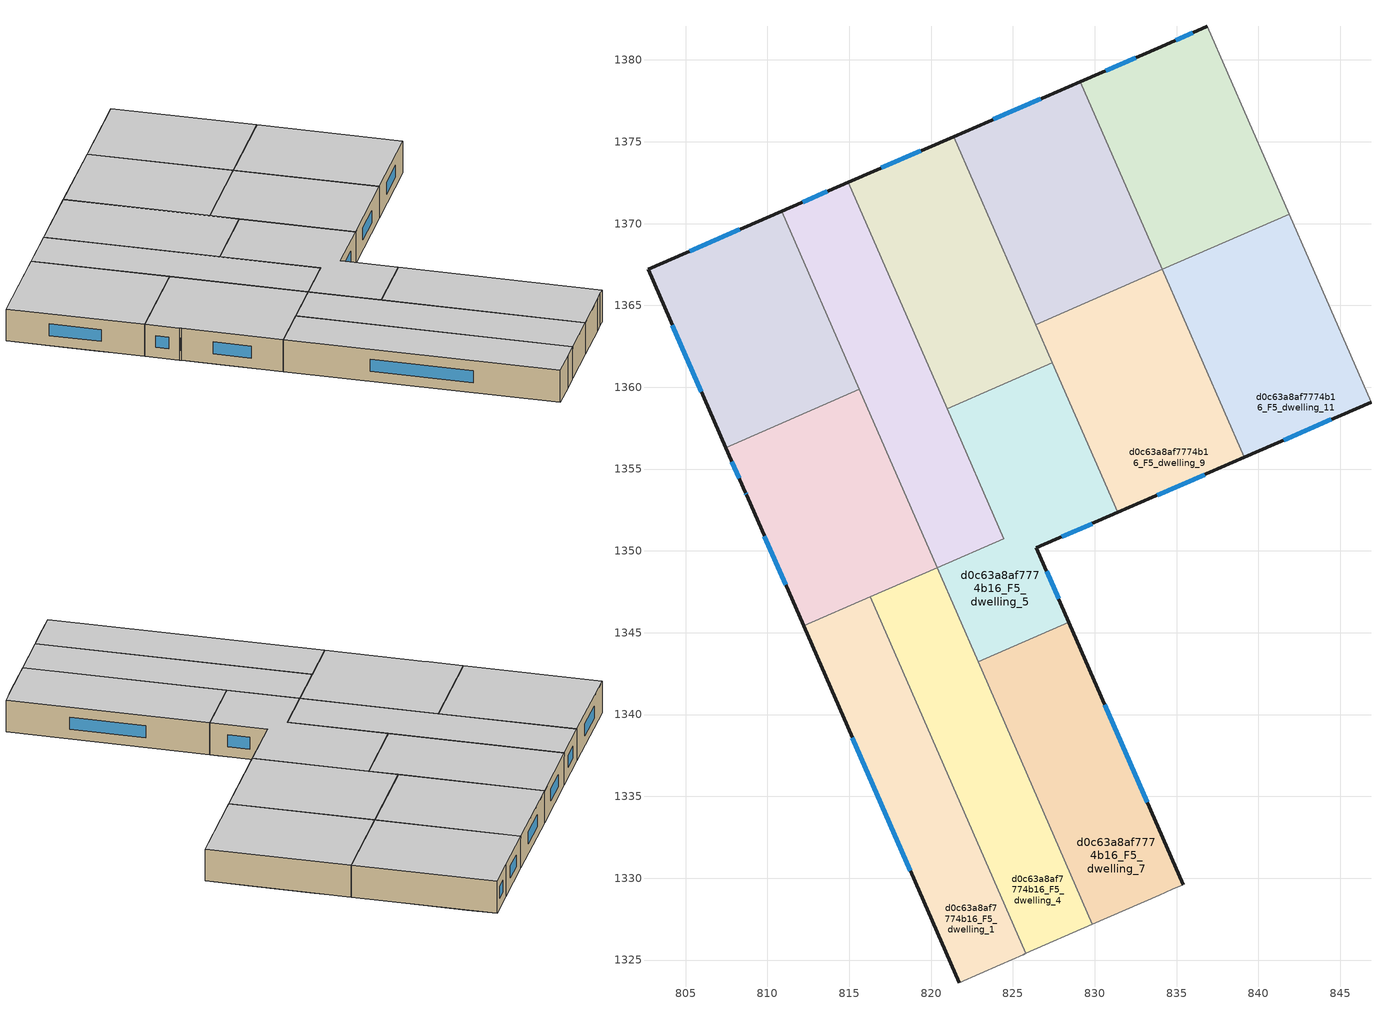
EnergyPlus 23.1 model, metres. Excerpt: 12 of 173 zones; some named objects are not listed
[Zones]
d0c63a8af7774b16_F5_dwelling_0
 floor to d0c63a8af7774b16_F4_dwelling_24 (EU_floor_Construction): 810.86,1370.76 811.92,1368.34 803.76,1364.78 802.7,1367.21 z15
 floor to d0c63a8af7774b16_F4_dwelling_22 (EU_floor_Construction): 812.97,1365.94 814.01,1363.53 805.86,1359.98 804.81,1362.38 z15
 floor to d0c63a8af7774b16_F4_dwelling_21 (EU_floor_Construction): 814.01,1363.53 815.06,1361.13 806.9,1357.58 805.86,1359.98 z15
 floor to d0c63a8af7774b16_F4_dwelling_23 (EU_floor_Construction): 811.92,1368.34 812.97,1365.94 804.81,1362.38 803.76,1364.78 z15
 floor to d0c63a8af7774b16_F4_dwelling_20 (EU_floor_Construction): 815.06,1361.13 815.61,1359.87 807.45,1356.31 806.9,1357.58 z15
 wall outside (EU_wall_Construction): 810.86,1370.76 802.7,1367.21 807.45,1356.31 z15:18
 wall to d0c63a8af7774b16_F5_dwelling_2 (EU_wall_Construction): 807.45,1356.31 815.61,1359.87 z15:18
 wall to d0c63a8af7774b16_F5_dwelling_3 (EU_wall_Construction): 815.61,1359.87 810.86,1370.76 z15:18
 window (EU_Window_Construction): 804.19,1363.8 805.96,1359.73 / 808.3,1369.65 805.26,1368.33 z15.94:17.06
 ceiling to d0c63a8af7774b16_F6_dwelling_0 (EU_floor_Construction): 815.61,1359.87 810.86,1370.76 802.7,1367.21 807.45,1356.31 z18
d0c63a8af7774b16_F5_dwelling_1
 floor to d0c63a8af7774b16_F4_dwelling_12 (EU_floor_Construction): 823.17,1331.39 825.78,1325.4 825.64,1325.34 824.22,1324.71 821.71,1323.62 819.09,1329.62 z15
 floor to d0c63a8af7774b16_F4_dwelling_14 (EU_floor_Construction): 818.51,1342.08 820.86,1336.69 816.78,1334.92 814.43,1340.31 z15
 floor to d0c63a8af7774b16_F4_dwelling_13 (EU_floor_Construction): 820.86,1336.69 823.17,1331.39 819.09,1329.62 816.78,1334.92 z15
 floor to d0c63a8af7774b16_F4_dwelling_15 (EU_floor_Construction): 816.28,1347.19 818.51,1342.08 814.43,1340.31 812.2,1345.42 z15
 wall outside (EU_wall_Construction): 812.2,1345.42 821.71,1323.62 z15:18
 wall adiabatic (EU_wall_Construction): 821.71,1323.62 824.22,1324.71 825.64,1325.34 825.78,1325.4 z15:18
 wall to d0c63a8af7774b16_F5_dwelling_2 (EU_wall_Construction): 816.28,1347.19 812.2,1345.42 z15:18
 wall to d0c63a8af7774b16_F5_dwelling_4 (EU_wall_Construction): 825.78,1325.4 816.28,1347.19 z15:18
 window (EU_Window_Construction): 815.18,1338.58 818.73,1330.45 z15.94:17.06
 ceiling to d0c63a8af7774b16_F6_dwelling_1 (EU_floor_Construction): 825.64,1325.34 825.78,1325.4 816.28,1347.19 812.2,1345.42 821.71,1323.62 824.22,1324.71 z18
d0c63a8af7774b16_F5_dwelling_10
 floor adiabatic (EU_floor_Construction): 838.95,1377.27 840,1374.86 832.26,1371.49 831.21,1373.89 z15; 841.05,1372.46 841.87,1370.57 834.13,1367.2 833.31,1369.09 z15
 floor to d0c63a8af7774b16_F4_dwelling_23 (EU_floor_Construction): 837.91,1379.67 838.95,1377.27 831.21,1373.89 830.16,1376.29 z15
 floor to d0c63a8af7774b16_F4_dwelling_21 (EU_floor_Construction): 840,1374.86 841.05,1372.46 833.31,1369.09 832.26,1371.49 z15
 floor to d0c63a8af7774b16_F4_dwelling_24 (EU_floor_Construction): 836.87,1382.05 837.91,1379.67 830.16,1376.29 829.12,1378.68 834.05,1380.82 z15
 wall outside (EU_wall_Construction): 836.87,1382.05 834.05,1380.82 829.12,1378.68 z15:18
 wall to d0c63a8af7774b16_F5_dwelling_11 (EU_wall_Construction): 834.13,1367.2 841.87,1370.57 z15:18
 wall to d0c63a8af7774b16_F5_dwelling_8 (EU_wall_Construction): 829.12,1378.68 834.13,1367.2 z15:18
 wall to d0c63a8af7774b16_F5_dwelling_12 (EU_wall_Construction): 841.87,1370.57 836.87,1382.05 z15:18
 window (EU_Window_Construction): 832.51,1380.15 830.67,1379.35 / 835.98,1381.67 834.93,1381.2 z15.94:17.06
 ceiling to d0c63a8af7774b16_F6_dwelling_10 (EU_floor_Construction): 841.87,1370.57 836.87,1382.05 834.05,1380.82 829.12,1378.68 834.13,1367.2 z18
d0c63a8af7774b16_F5_dwelling_11
 floor adiabatic (EU_floor_Construction): 845.42,1362.44 846.88,1359.09 839.13,1355.72 837.68,1359.06 z15; 841.87,1370.57 842.1,1370.06 834.35,1366.68 834.13,1367.2 z15
 floor to d0c63a8af7774b16_F4_dwelling_17 (EU_floor_Construction): 844.19,1365.25 845.42,1362.44 837.68,1359.06 836.45,1361.88 z15
 floor to d0c63a8af7774b16_F4_dwelling_19 (EU_floor_Construction): 842.1,1370.06 843.14,1367.66 835.4,1364.28 834.35,1366.68 z15
 floor to d0c63a8af7774b16_F4_dwelling_18 (EU_floor_Construction): 843.14,1367.66 844.19,1365.25 836.45,1361.88 835.4,1364.28 z15
 wall outside (EU_wall_Construction): 839.13,1355.72 846.88,1359.09 z15:18
 wall to d0c63a8af7774b16_F5_dwelling_9 (EU_wall_Construction): 834.13,1367.2 839.13,1355.72 z15:18
 wall to d0c63a8af7774b16_F5_dwelling_13 (EU_wall_Construction): 846.88,1359.09 841.87,1370.57 z15:18
 window (EU_Window_Construction): 841.56,1356.78 844.45,1358.03 z15.94:17.06
 ceiling to d0c63a8af7774b16_F6_dwelling_11 (EU_floor_Construction): 846.88,1359.09 841.87,1370.57 834.13,1367.2 839.13,1355.72 z18
d0c63a8af7774b16_F5_dwelling_2
 floor to d0c63a8af7774b16_F4_dwelling_17 (EU_floor_Construction): 818.2,1353.92 819.43,1351.11 811.27,1347.55 810.05,1350.37 z15
 floor to d0c63a8af7774b16_F4_dwelling_18 (EU_floor_Construction): 817.16,1356.33 818.2,1353.92 810.05,1350.37 809,1352.77 z15
 floor to d0c63a8af7774b16_F4_dwelling_19 (EU_floor_Construction): 816.11,1358.73 817.16,1356.33 809,1352.77 808.72,1353.41 808.65,1353.58 807.95,1355.17 z15
 floor to d0c63a8af7774b16_F4_dwelling_15 (EU_floor_Construction): 820.3,1349.12 820.36,1348.97 812.2,1345.42 812.14,1345.56 z15
 floor adiabatic (EU_floor_Construction): 819.43,1351.11 820.3,1349.12 812.14,1345.56 810.05,1350.37 811.27,1347.55 z15
 floor to d0c63a8af7774b16_F4_dwelling_20 (EU_floor_Construction): 815.61,1359.87 816.11,1358.73 807.95,1355.17 807.45,1356.31 z15
 wall outside (EU_wall_Construction): 807.45,1356.31 808.65,1353.58 808.72,1353.41 812.2,1345.42 z15:18
 wall to d0c63a8af7774b16_F5_dwelling_3 (EU_wall_Construction): 816.28,1347.19 820.36,1348.97 815.61,1359.87 z15:18
 window (EU_Window_Construction): 809.81,1350.9 811.11,1347.92 / 808.67,1353.53 808.7,1353.46 / 807.83,1355.46 808.27,1354.44 z15.94:17.06
 ceiling to d0c63a8af7774b16_F6_dwelling_2 (EU_floor_Construction): 820.36,1348.97 815.61,1359.87 807.45,1356.31 808.65,1353.58 808.72,1353.41 812.2,1345.42 z18
d0c63a8af7774b16_F5_dwelling_3
 floor to d0c63a8af7774b16_F4_dwelling_21 (EU_floor_Construction): 818.09,1365.31 819.14,1362.91 815.06,1361.13 814.01,1363.53 z15
 floor to d0c63a8af7774b16_F4_dwelling_17 (EU_floor_Construction): 822.28,1355.7 823.51,1352.89 819.43,1351.11 818.2,1353.92 z15
 floor to d0c63a8af7774b16_F4_dwelling_24 (EU_floor_Construction): 814.95,1372.53 816,1370.12 811.92,1368.34 810.86,1370.76 z15
 floor to d0c63a8af7774b16_F4_dwelling_18 (EU_floor_Construction): 821.24,1358.1 822.28,1355.7 818.2,1353.92 817.16,1356.33 z15
 floor to d0c63a8af7774b16_F4_dwelling_23 (EU_floor_Construction): 816,1370.12 817.05,1367.72 812.97,1365.94 811.92,1368.34 z15
 floor to d0c63a8af7774b16_F4_dwelling_19 (EU_floor_Construction): 820.19,1360.51 821.24,1358.1 817.16,1356.33 816.11,1358.73 z15
 floor to d0c63a8af7774b16_F4_dwelling_22 (EU_floor_Construction): 817.05,1367.72 818.09,1365.31 814.01,1363.53 812.97,1365.94 z15
 floor to d0c63a8af7774b16_F4_dwelling_15 (EU_floor_Construction): 824.38,1350.9 824.44,1350.75 820.36,1348.97 820.3,1349.12 z15
 floor to d0c63a8af7774b16_F4_dwelling_20 (EU_floor_Construction): 819.14,1362.91 820.19,1360.51 816.11,1358.73 815.06,1361.13 z15
 floor to d0c63a8af7774b16_F4_dwelling_16 (EU_floor_Construction): 823.51,1352.89 824.38,1350.9 820.3,1349.12 819.43,1351.11 z15
 wall outside (EU_wall_Construction): 814.95,1372.53 810.86,1370.76 z15:18
 wall to d0c63a8af7774b16_F5_dwelling_6 (EU_wall_Construction): 820.98,1358.69 814.95,1372.53 z15:18
 wall to d0c63a8af7774b16_F5_dwelling_5 (EU_wall_Construction): 820.36,1348.97 824.44,1350.75 820.98,1358.69 z15:18
 wall to d0c63a8af7774b16_F5_dwelling_4 (EU_wall_Construction): 816.28,1347.19 820.36,1348.97 z15:18
 window (EU_Window_Construction): 813.67,1371.97 812.14,1371.31 z15.94:17.06
 ceiling to d0c63a8af7774b16_F6_dwelling_3 (EU_floor_Construction): 824.44,1350.75 814.95,1372.53 810.86,1370.76 820.36,1348.97 z18
d0c63a8af7774b16_F5_dwelling_4
 floor to d0c63a8af7774b16_F4_dwelling_14 (EU_floor_Construction): 822.59,1343.86 824.94,1338.47 820.86,1336.69 818.51,1342.08 z15
 floor to d0c63a8af7774b16_F4_dwelling_13 (EU_floor_Construction): 824.94,1338.47 827.25,1333.17 823.17,1331.39 820.86,1336.69 z15
 floor to d0c63a8af7774b16_F4_dwelling_15 (EU_floor_Construction): 820.36,1348.97 822.59,1343.86 818.51,1342.08 816.28,1347.19 z15
 floor to d0c63a8af7774b16_F4_dwelling_12 (EU_floor_Construction): 827.25,1333.17 829.86,1327.19 825.78,1325.4 823.17,1331.39 z15
 wall adiabatic (EU_wall_Construction): 825.78,1325.4 829.86,1327.19 z15:18
 wall to d0c63a8af7774b16_F5_dwelling_7 (EU_wall_Construction): 829.86,1327.19 822.87,1343.22 z15:18
 wall to d0c63a8af7774b16_F5_dwelling_5 (EU_wall_Construction): 822.87,1343.22 820.36,1348.97 z15:18
 ceiling to d0c63a8af7774b16_F6_dwelling_4 (EU_floor_Construction): 829.86,1327.19 820.36,1348.97 816.28,1347.19 825.78,1325.4 z18
d0c63a8af7774b16_F5_dwelling_5
 floor to d0c63a8af7774b16_F4_dwelling_15 (EU_floor_Construction): 825.85,1351.54 828.14,1346.28 822.59,1343.86 820.36,1348.97 824.44,1350.75 824.38,1350.9 z15
 floor to d0c63a8af7774b16_F4_dwelling_14 (EU_floor_Construction): 828.14,1346.28 828.42,1345.64 822.87,1343.22 822.59,1343.86 z15
 floor to d0c63a8af7774b16_F4_dwelling_18 (EU_floor_Construction): 827.66,1360.91 828.71,1358.5 822.28,1355.7 821.24,1358.1 z15
 floor to d0c63a8af7774b16_F4_dwelling_19 (EU_floor_Construction): 827.41,1361.49 827.66,1360.91 821.24,1358.1 820.98,1358.69 z15
 floor to d0c63a8af7774b16_F4_dwelling_16 (EU_floor_Construction): 829.94,1355.69 831.39,1352.35 826.43,1350.19 825.85,1351.54 824.38,1350.9 823.51,1352.89 z15
 floor to d0c63a8af7774b16_F4_dwelling_17 (EU_floor_Construction): 828.71,1358.5 829.94,1355.69 823.51,1352.89 822.28,1355.7 z15
 wall outside (EU_wall_Construction): 828.42,1345.64 826.43,1350.19 831.39,1352.35 z15:18
 wall to d0c63a8af7774b16_F5_dwelling_6 (EU_wall_Construction): 827.41,1361.49 820.98,1358.69 z15:18
 wall to d0c63a8af7774b16_F5_dwelling_7 (EU_wall_Construction): 822.87,1343.22 828.42,1345.64 z15:18
 wall to d0c63a8af7774b16_F5_dwelling_9 (EU_wall_Construction): 831.39,1352.35 827.41,1361.49 z15:18
 window (EU_Window_Construction): 827.99,1350.87 829.84,1351.67 / 827.8,1347.06 827.05,1348.76 z15.94:17.06
 ceiling to d0c63a8af7774b16_F6_dwelling_5 (EU_floor_Construction): 828.42,1345.64 826.43,1350.19 831.39,1352.35 827.41,1361.49 820.98,1358.69 824.44,1350.75 820.36,1348.97 822.87,1343.22 z18
d0c63a8af7774b16_F5_dwelling_6
 floor to d0c63a8af7774b16_F4_dwelling_19 (EU_floor_Construction): 826.61,1363.31 827.41,1361.49 820.98,1358.69 820.19,1360.51 z15
 floor to d0c63a8af7774b16_F4_dwelling_20 (EU_floor_Construction): 825.57,1365.71 826.61,1363.31 820.19,1360.51 819.14,1362.91 z15
 floor to d0c63a8af7774b16_F4_dwelling_24 (EU_floor_Construction): 821.38,1375.32 822.42,1372.92 816,1370.12 814.95,1372.53 z15
 floor to d0c63a8af7774b16_F4_dwelling_23 (EU_floor_Construction): 822.42,1372.92 823.47,1370.52 817.05,1367.72 816,1370.12 z15
 floor to d0c63a8af7774b16_F4_dwelling_22 (EU_floor_Construction): 823.47,1370.52 824.52,1368.11 818.09,1365.31 817.05,1367.72 z15
 floor to d0c63a8af7774b16_F4_dwelling_21 (EU_floor_Construction): 824.52,1368.11 825.57,1365.71 819.14,1362.91 818.09,1365.31 z15
 wall outside (EU_wall_Construction): 821.38,1375.32 814.95,1372.53 z15:18
 wall to d0c63a8af7774b16_F5_dwelling_8 (EU_wall_Construction): 826.39,1363.83 821.38,1375.32 z15:18
 wall to d0c63a8af7774b16_F5_dwelling_9 (EU_wall_Construction): 827.41,1361.49 826.39,1363.83 z15:18
 window (EU_Window_Construction): 819.36,1374.44 816.96,1373.4 z15.94:17.06
 ceiling to d0c63a8af7774b16_F6_dwelling_6 (EU_floor_Construction): 827.41,1361.49 821.38,1375.32 814.95,1372.53 820.98,1358.69 z18
d0c63a8af7774b16_F5_dwelling_7
 floor to d0c63a8af7774b16_F4_dwelling_13 (EU_floor_Construction): 830.48,1340.89 832.79,1335.59 827.25,1333.17 824.94,1338.47 z15
 floor to d0c63a8af7774b16_F4_dwelling_12 (EU_floor_Construction): 832.79,1335.59 835.4,1329.61 834.72,1329.32 834.05,1329.02 829.86,1327.19 827.25,1333.17 z15
 floor to d0c63a8af7774b16_F4_dwelling_14 (EU_floor_Construction): 828.42,1345.64 830.48,1340.89 824.94,1338.47 822.87,1343.22 z15
 wall outside (EU_wall_Construction): 835.4,1329.61 828.42,1345.64 z15:18
 wall adiabatic (EU_wall_Construction): 829.86,1327.19 833.94,1328.97 834.72,1329.32 835.4,1329.61 z15:18
 window (EU_Window_Construction): 833.21,1334.63 830.61,1340.61 z15.94:17.06
 ceiling to d0c63a8af7774b16_F6_dwelling_7 (EU_floor_Construction): 834.72,1329.32 835.4,1329.61 828.42,1345.64 822.87,1343.22 829.86,1327.19 833.94,1328.97 z18
d0c63a8af7774b16_F5_dwelling_8
 floor to d0c63a8af7774b16_F4_dwelling_20 (EU_floor_Construction): 833.31,1369.09 834.13,1367.2 826.39,1363.83 825.57,1365.71 z15
 floor to d0c63a8af7774b16_F4_dwelling_24 (EU_floor_Construction): 829.12,1378.68 830.16,1376.29 822.42,1372.92 821.38,1375.32 z15
 floor adiabatic (EU_floor_Construction): 832.26,1371.49 833.31,1369.09 825.57,1365.71 824.52,1368.11 z15
 floor to d0c63a8af7774b16_F4_dwelling_22 (EU_floor_Construction): 831.21,1373.89 832.26,1371.49 824.52,1368.11 823.47,1370.52 z15
 floor to d0c63a8af7774b16_F4_dwelling_23 (EU_floor_Construction): 830.16,1376.29 831.21,1373.89 823.47,1370.52 822.42,1372.92 z15
 wall outside (EU_wall_Construction): 829.12,1378.68 821.38,1375.32 z15:18
 wall to d0c63a8af7774b16_F5_dwelling_9 (EU_wall_Construction): 826.39,1363.83 834.13,1367.2 z15:18
 window (EU_Window_Construction): 826.69,1377.63 823.81,1376.37 z15.94:17.06
 ceiling to d0c63a8af7774b16_F6_dwelling_8 (EU_floor_Construction): 834.13,1367.2 829.12,1378.68 821.38,1375.32 826.39,1363.83 z18
d0c63a8af7774b16_F5_dwelling_9
 floor to d0c63a8af7774b16_F4_dwelling_18 (EU_floor_Construction): 835.4,1364.28 836.45,1361.88 828.71,1358.5 827.66,1360.91 z15
 floor to d0c63a8af7774b16_F4_dwelling_19 (EU_floor_Construction): 834.35,1366.68 835.4,1364.28 827.66,1360.91 826.61,1363.31 z15
 floor to d0c63a8af7774b16_F4_dwelling_16 (EU_floor_Construction): 837.68,1359.06 839.13,1355.72 831.39,1352.35 829.94,1355.69 z15
 floor to d0c63a8af7774b16_F4_dwelling_20 (EU_floor_Construction): 834.13,1367.2 834.35,1366.68 826.61,1363.31 826.39,1363.83 z15
 floor to d0c63a8af7774b16_F4_dwelling_17 (EU_floor_Construction): 836.45,1361.88 837.68,1359.06 829.94,1355.69 828.71,1358.5 z15
 wall outside (EU_wall_Construction): 831.39,1352.35 839.13,1355.72 z15:18
 window (EU_Window_Construction): 833.82,1353.41 836.71,1354.66 z15.94:17.06
 ceiling to d0c63a8af7774b16_F6_dwelling_9 (EU_floor_Construction): 839.13,1355.72 834.13,1367.2 826.39,1363.83 831.39,1352.35 z18
[Building]
EU S2 Campaign: North Axis=0; Terrain=City; Solar Distribution=FullExterior
[Site:Location]
Vienna: Latitude=48; Longitude=16.5; Time Zone=1; Elevation=183
[SizingPeriod:WeatherFileDays]
AnnualSizingPeriod: Begin Month=1; Begin Day of Month=1; End Month=12; End Day of Month=31; Day of Week for Start Day=Monday; Use Weather File Daylight Saving Period=No; Use Weather File Rain and Snow Indicators=No
[MATERIAL]
EU_InternalMass_Material: Roughness=MediumRough; Thickness=0.1; Conductivity=1; Density=1800; Specific Heat=900; Thermal Absorptance=0.9; Solar Absorptance=0.7; Visible Absorptance=0.7
[MATERIAL:NOMASS] Roughness=MediumRough; Thermal Absorptance=0.9; Solar Absorptance=0.7; Visible Absorptance=0.7
Name | Thermal Resistance
EU_wall_NoMass | 0.914258
EU_floor_NoMass | 1.09711
[WINDOWMATERIAL:SIMPLEGLAZINGSYSTEM]
EU_Window_SimpleGlazing: UFactor=2.09642; Solar Heat Gain Coefficient=0.65; Visible Transmittance=0.65
[CONSTRUCTION]
EU_wall_Construction: EU_wall_NoMass
EU_floor_Construction: EU_floor_NoMass
EU_Window_Construction: EU_Window_SimpleGlazing
EU_InternalMass_Construction: EU_InternalMass_Material
[ZONE] Type=1; Multiplier=1; Ceiling Height=autocalculate; Floor Area=autocalculate; Part of Total Floor Area=Yes
Name | Volume
d0c63a8af7774b16_F5_dwelling_0 | 317.319
d0c63a8af7774b16_F5_dwelling_1 | 317.268
d0c63a8af7774b16_F5_dwelling_10 | 317.333
d0c63a8af7774b16_F5_dwelling_11 | 317.307
d0c63a8af7774b16_F5_dwelling_2; d0c63a8af7774b16_F5_dwelling_9 | 317.306
d0c63a8af7774b16_F5_dwelling_3 | 317.279
d0c63a8af7774b16_F5_dwelling_4; d0c63a8af7774b16_F5_dwelling_7 | 317.325
d0c63a8af7774b16_F5_dwelling_5 | 317.314
d0c63a8af7774b16_F5_dwelling_6 | 317.303
d0c63a8af7774b16_F5_dwelling_8 | 317.3
[INTERNALMASS] Construction=EU_InternalMass_Construction
Name | Zone or ZoneList | Surface Area
d0c63a8af7774b16_F5_dwelling_0_EU_InternalMass | d0c63a8af7774b16_F5_dwelling_0 | 105.776
d0c63a8af7774b16_F5_dwelling_1_EU_InternalMass | d0c63a8af7774b16_F5_dwelling_1 | 105.757
d0c63a8af7774b16_F5_dwelling_2_EU_InternalMass | d0c63a8af7774b16_F5_dwelling_2 | 105.766
d0c63a8af7774b16_F5_dwelling_3_EU_InternalMass | d0c63a8af7774b16_F5_dwelling_3 | 105.769
d0c63a8af7774b16_F5_dwelling_4_EU_InternalMass | d0c63a8af7774b16_F5_dwelling_4 | 105.774
d0c63a8af7774b16_F5_dwelling_5_EU_InternalMass | d0c63a8af7774b16_F5_dwelling_5 | 105.772
d0c63a8af7774b16_F5_dwelling_6_EU_InternalMass | d0c63a8af7774b16_F5_dwelling_6 | 105.768
d0c63a8af7774b16_F5_dwelling_7_EU_InternalMass | d0c63a8af7774b16_F5_dwelling_7 | 105.775
d0c63a8af7774b16_F5_dwelling_8_EU_InternalMass | d0c63a8af7774b16_F5_dwelling_8 | 105.765
d0c63a8af7774b16_F5_dwelling_9_EU_InternalMass | d0c63a8af7774b16_F5_dwelling_9 | 105.771
d0c63a8af7774b16_F5_dwelling_10_EU_InternalMass | d0c63a8af7774b16_F5_dwelling_10 | 105.778
d0c63a8af7774b16_F5_dwelling_11_EU_InternalMass | d0c63a8af7774b16_F5_dwelling_11 | 105.768
[OTHEREQUIPMENT] Fuel Type=Electricity; Design Level Calculation Method=Watts/Area; Power per Zone Floor Area=1; Fraction Latent=0; Fraction Radiant=0; Fraction Lost=0; Carbon Dioxide Generation Rate=0; EndUse Subcategory=EU_Step8_InternalGains
Name | Zone or ZoneList or Space or SpaceList | Schedule
EU_Step8_InternalGain_d0c63a8af7774b16_F5_dwelling_0_f000 | d0c63a8af7774b16_F5_dwelling_0 | EU_Step8_GainSchedule_d0c63a8af7774b16_F5_dwelling_0_f000
EU_Step8_InternalGain_d0c63a8af7774b16_F5_dwelling_1_f000 | d0c63a8af7774b16_F5_dwelling_1 | EU_Step8_GainSchedule_d0c63a8af7774b16_F5_dwelling_1_f000
EU_Step8_InternalGain_d0c63a8af7774b16_F5_dwelling_2_f000 | d0c63a8af7774b16_F5_dwelling_2 | EU_Step8_GainSchedule_d0c63a8af7774b16_F5_dwelling_2_f000
EU_Step8_InternalGain_d0c63a8af7774b16_F5_dwelling_3_f000 | d0c63a8af7774b16_F5_dwelling_3 | EU_Step8_GainSchedule_d0c63a8af7774b16_F5_dwelling_3_f000
EU_Step8_InternalGain_d0c63a8af7774b16_F5_dwelling_4_f000 | d0c63a8af7774b16_F5_dwelling_4 | EU_Step8_GainSchedule_d0c63a8af7774b16_F5_dwelling_4_f000
EU_Step8_InternalGain_d0c63a8af7774b16_F5_dwelling_5_f000 | d0c63a8af7774b16_F5_dwelling_5 | EU_Step8_GainSchedule_d0c63a8af7774b16_F5_dwelling_5_f000
EU_Step8_InternalGain_d0c63a8af7774b16_F5_dwelling_6_f000 | d0c63a8af7774b16_F5_dwelling_6 | EU_Step8_GainSchedule_d0c63a8af7774b16_F5_dwelling_6_f000
EU_Step8_InternalGain_d0c63a8af7774b16_F5_dwelling_7_f000 | d0c63a8af7774b16_F5_dwelling_7 | EU_Step8_GainSchedule_d0c63a8af7774b16_F5_dwelling_7_f000
EU_Step8_InternalGain_d0c63a8af7774b16_F5_dwelling_8_f000 | d0c63a8af7774b16_F5_dwelling_8 | EU_Step8_GainSchedule_d0c63a8af7774b16_F5_dwelling_8_f000
EU_Step8_InternalGain_d0c63a8af7774b16_F5_dwelling_9_f000 | d0c63a8af7774b16_F5_dwelling_9 | EU_Step8_GainSchedule_d0c63a8af7774b16_F5_dwelling_9_f000
EU_Step8_InternalGain_d0c63a8af7774b16_F5_dwelling_10_f000 | d0c63a8af7774b16_F5_dwelling_10 | EU_Step8_GainSchedule_d0c63a8af7774b16_F5_dwelling_10_f000
EU_Step8_InternalGain_d0c63a8af7774b16_F5_dwelling_11_f000 | d0c63a8af7774b16_F5_dwelling_11 | EU_Step8_GainSchedule_d0c63a8af7774b16_F5_dwelling_11_f000
[ZONEVENTILATION:DESIGNFLOWRATE] Schedule=EU_AlwaysOn; Design Flow Rate Calculation Method=AirChanges/Hour; Air Changes per Hour=0.546891; Ventilation Type=Natural; Fan Pressure Rise=0; Fan Total Efficiency=1; Constant Term Coefficient=1; Temperature Term Coefficient=0; Velocity Term Coefficient=0; Velocity Squared Term Coefficient=0; Minimum Indoor Temperature=-100; Maximum Indoor Temperature=100; Delta Temperature=-100; Minimum Outdoor Temperature=-100; Maximum Outdoor Temperature=100; Maximum Wind Speed=40
Name | Zone or ZoneList or Space or SpaceList
EU_ConstantAir_d0c63a8af7774b16_F5_dwelling_0 | d0c63a8af7774b16_F5_dwelling_0
EU_ConstantAir_d0c63a8af7774b16_F5_dwelling_1 | d0c63a8af7774b16_F5_dwelling_1
EU_ConstantAir_d0c63a8af7774b16_F5_dwelling_2 | d0c63a8af7774b16_F5_dwelling_2
EU_ConstantAir_d0c63a8af7774b16_F5_dwelling_3 | d0c63a8af7774b16_F5_dwelling_3
EU_ConstantAir_d0c63a8af7774b16_F5_dwelling_4 | d0c63a8af7774b16_F5_dwelling_4
EU_ConstantAir_d0c63a8af7774b16_F5_dwelling_5 | d0c63a8af7774b16_F5_dwelling_5
EU_ConstantAir_d0c63a8af7774b16_F5_dwelling_6 | d0c63a8af7774b16_F5_dwelling_6
EU_ConstantAir_d0c63a8af7774b16_F5_dwelling_7 | d0c63a8af7774b16_F5_dwelling_7
EU_ConstantAir_d0c63a8af7774b16_F5_dwelling_8 | d0c63a8af7774b16_F5_dwelling_8
EU_ConstantAir_d0c63a8af7774b16_F5_dwelling_9 | d0c63a8af7774b16_F5_dwelling_9
EU_ConstantAir_d0c63a8af7774b16_F5_dwelling_10 | d0c63a8af7774b16_F5_dwelling_10
EU_ConstantAir_d0c63a8af7774b16_F5_dwelling_11 | d0c63a8af7774b16_F5_dwelling_11
[HVACTEMPLATE:ZONE:IDEALLOADSAIRSYSTEM] System Availability Schedule=EU_AlwaysOn; Maximum Heating Supply Air Temperature=50; Minimum Cooling Supply Air Temperature=13; Maximum Heating Supply Air Humidity Ratio=0.0156; Minimum Cooling Supply Air Humidity Ratio=0.0077; Heating Limit=NoLimit; Cooling Limit=NoLimit; Heating Availability Schedule=EU_AlwaysOn; Cooling Availability Schedule=EU_CoolingOff; Dehumidification Control Type=ConstantSensibleHeatRatio; Cooling Sensible Heat Ratio=0.7; Dehumidification Setpoint=60; Humidification Control Type=None; Humidification Setpoint=30; Outdoor Air Method=None; Outdoor Air Flow Rate per Person=0.00944; Outdoor Air Flow Rate per Zone Floor Area=0; Outdoor Air Flow Rate per Zone=0; Demand Controlled Ventilation Type=None; Outdoor Air Economizer Type=NoEconomizer; Heat Recovery Type=None; Sensible Heat Recovery Effectiveness=0.7; Latent Heat Recovery Effectiveness=0.65
Name | Template Thermostat
d0c63a8af7774b16_F5_dwelling_0 | EU_HeatOnly_d0c63a8af7774b16_F5_dwelling_0
d0c63a8af7774b16_F5_dwelling_1 | EU_HeatOnly_d0c63a8af7774b16_F5_dwelling_1
d0c63a8af7774b16_F5_dwelling_2 | EU_HeatOnly_d0c63a8af7774b16_F5_dwelling_2
d0c63a8af7774b16_F5_dwelling_3 | EU_HeatOnly_d0c63a8af7774b16_F5_dwelling_3
d0c63a8af7774b16_F5_dwelling_4 | EU_HeatOnly_d0c63a8af7774b16_F5_dwelling_4
d0c63a8af7774b16_F5_dwelling_5 | EU_HeatOnly_d0c63a8af7774b16_F5_dwelling_5
d0c63a8af7774b16_F5_dwelling_6 | EU_HeatOnly_d0c63a8af7774b16_F5_dwelling_6
d0c63a8af7774b16_F5_dwelling_7 | EU_HeatOnly_d0c63a8af7774b16_F5_dwelling_7
d0c63a8af7774b16_F5_dwelling_8 | EU_HeatOnly_d0c63a8af7774b16_F5_dwelling_8
d0c63a8af7774b16_F5_dwelling_9 | EU_HeatOnly_d0c63a8af7774b16_F5_dwelling_9
d0c63a8af7774b16_F5_dwelling_10 | EU_HeatOnly_d0c63a8af7774b16_F5_dwelling_10
d0c63a8af7774b16_F5_dwelling_11 | EU_HeatOnly_d0c63a8af7774b16_F5_dwelling_11
[SIZING:ZONE] Zone Cooling Design Supply Air Temperature Input Method=SupplyAirTemperature; Zone Cooling Design Supply Air Temperature=13; Zone Heating Design Supply Air Temperature Input Method=SupplyAirTemperature; Zone Heating Design Supply Air Temperature=50; Zone Cooling Design Supply Air Humidity Ratio=0.008; Zone Heating Design Supply Air Humidity Ratio=0.008; Cooling Design Air Flow Method=DesignDay; Cooling Design Air Flow Rate=0; Cooling Minimum Air Flow per Zone Floor Area=0.000762; Cooling Minimum Air Flow=0; Cooling Minimum Air Flow Fraction=0.2; Heating Design Air Flow Method=DesignDay; Heating Design Air Flow Rate=0; Heating Maximum Air Flow per Zone Floor Area=0.002032; Heating Maximum Air Flow=0.141576; Heating Maximum Air Flow Fraction=0.3; Account for Dedicated Outdoor Air System=No; Dedicated Outdoor Air System Control Strategy=NeutralSupplyAir; Dedicated Outdoor Air Low Setpoint Temperature for Design=autosize; Dedicated Outdoor Air High Setpoint Temperature for Design=autosize; Zone Load Sizing Method=Sensible Load Only No Latent Load; Zone Latent Cooling Design Supply Air Humidity Ratio Input Method=HumidityRatioDifference; Zone Cooling Design Supply Air Humidity Ratio Difference=0.005; Zone Latent Heating Design Supply Air Humidity Ratio Input Method=HumidityRatioDifference; Zone Humidification Design Supply Air Humidity Ratio Difference=0.005
d0c63a8af7774b16_F5_dwelling_0; d0c63a8af7774b16_F5_dwelling_1; d0c63a8af7774b16_F5_dwelling_2; d0c63a8af7774b16_F5_dwelling_3; d0c63a8af7774b16_F5_dwelling_4; d0c63a8af7774b16_F5_dwelling_5; d0c63a8af7774b16_F5_dwelling_6; d0c63a8af7774b16_F5_dwelling_7; d0c63a8af7774b16_F5_dwelling_8; d0c63a8af7774b16_F5_dwelling_9; d0c63a8af7774b16_F5_dwelling_10; d0c63a8af7774b16_F5_dwelling_11
[SCHEDULE:CONSTANT]
Name | Hourly Value
EU_AlwaysOn | 1
EU_CoolingOff | 0
[SCHEDULE:FILE] Column Number=1; Rows to Skip at Top=0; Number of Hours of Data=8760; Column Separator=Comma; Interpolate to Timestep=No; Minutes per Item=60; Adjust Schedule for Daylight Savings=Yes
Name | File
EU_Step8_GainSchedule_d0c63a8af7774b16_F5_dwelling_0_f000 | ../../schedules/d0c63a8af7774b16/d0c63a8af7774b16_F5_dwelling_0_f000_gain.csv
EU_Step8_GainSchedule_d0c63a8af7774b16_F5_dwelling_1_f000 | ../../schedules/d0c63a8af7774b16/d0c63a8af7774b16_F5_dwelling_1_f000_gain.csv
EU_Step8_GainSchedule_d0c63a8af7774b16_F5_dwelling_2_f000 | ../../schedules/d0c63a8af7774b16/d0c63a8af7774b16_F5_dwelling_2_f000_gain.csv
EU_Step8_GainSchedule_d0c63a8af7774b16_F5_dwelling_3_f000 | ../../schedules/d0c63a8af7774b16/d0c63a8af7774b16_F5_dwelling_3_f000_gain.csv
EU_Step8_GainSchedule_d0c63a8af7774b16_F5_dwelling_4_f000 | ../../schedules/d0c63a8af7774b16/d0c63a8af7774b16_F5_dwelling_4_f000_gain.csv
EU_Step8_GainSchedule_d0c63a8af7774b16_F5_dwelling_5_f000 | ../../schedules/d0c63a8af7774b16/d0c63a8af7774b16_F5_dwelling_5_f000_gain.csv
EU_Step8_GainSchedule_d0c63a8af7774b16_F5_dwelling_6_f000 | ../../schedules/d0c63a8af7774b16/d0c63a8af7774b16_F5_dwelling_6_f000_gain.csv
EU_Step8_GainSchedule_d0c63a8af7774b16_F5_dwelling_7_f000 | ../../schedules/d0c63a8af7774b16/d0c63a8af7774b16_F5_dwelling_7_f000_gain.csv
EU_Step8_GainSchedule_d0c63a8af7774b16_F5_dwelling_8_f000 | ../../schedules/d0c63a8af7774b16/d0c63a8af7774b16_F5_dwelling_8_f000_gain.csv
EU_Step8_GainSchedule_d0c63a8af7774b16_F5_dwelling_9_f000 | ../../schedules/d0c63a8af7774b16/d0c63a8af7774b16_F5_dwelling_9_f000_gain.csv
EU_Step8_GainSchedule_d0c63a8af7774b16_F5_dwelling_10_f000 | ../../schedules/d0c63a8af7774b16/d0c63a8af7774b16_F5_dwelling_10_f000_gain.csv
EU_Step8_GainSchedule_d0c63a8af7774b16_F5_dwelling_11_f000 | ../../schedules/d0c63a8af7774b16/d0c63a8af7774b16_F5_dwelling_11_f000_gain.csv
